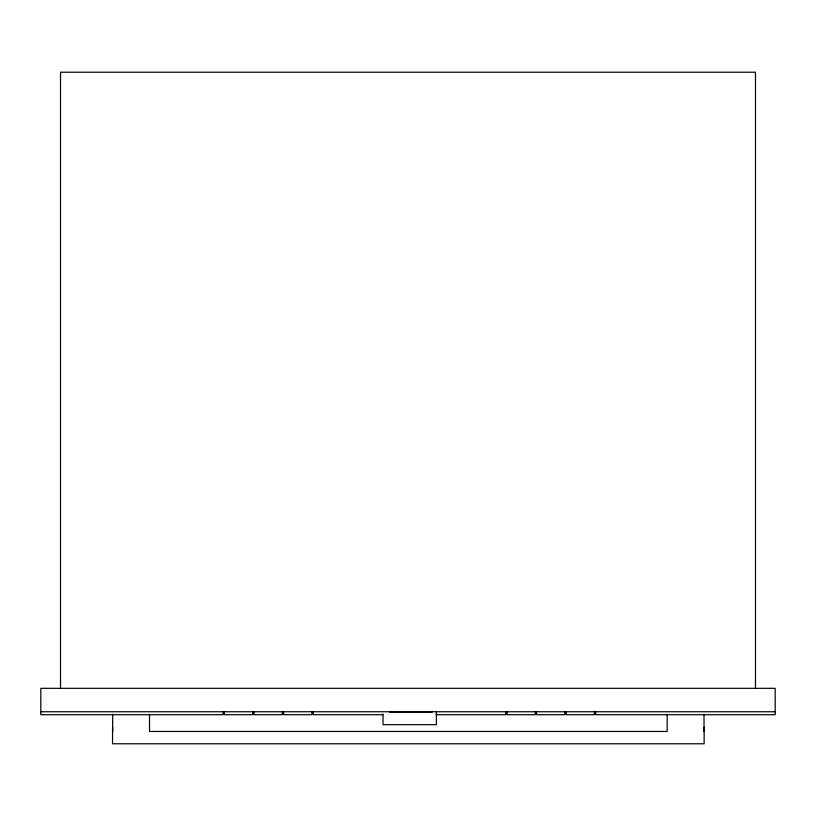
<?xml version="1.0" encoding="UTF-8"?>
<svg xmlns="http://www.w3.org/2000/svg" width="816" height="816" viewBox="0 0 816 816"><rect width="100%" height="100%" fill="white"/><g stroke="black" fill="none" stroke-linecap="round" stroke-linejoin="round"><path stroke-width="1.22" d="M389.64 712.123L432.062 712.042M40.8 711.746L775.2 711.746M382.816 714.694L313.12 714.694L313.12 711.746M436.04 714.694L505.726 714.694L505.726 711.746M755.483 688.327L755.483 72.226L60.517 72.226L60.517 688.327M704.137 727.117L704.137 743.774L112.547 743.774L112.547 727.117M704.014 714.204L704.014 731.585M667.172 714.204L667.172 731.452L149.522 731.452L149.522 714.204M595.68 711.746L595.68 714.694L775.2 714.694L775.2 688.327L40.8 688.327L40.8 714.694L223.166 714.694L223.166 711.746M594.446 711.746L594.446 714.694L566.11 714.694L566.11 711.746M564.876 711.746L564.876 714.694L536.54 714.694L536.54 711.746M535.306 711.746L535.306 714.694L506.96 714.694L506.96 711.746M436.407 711.746L436.407 724.679L383.041 724.679L383.041 714.092M311.885 711.746L311.885 714.694L283.55 714.694L283.55 711.746M282.316 711.746L282.316 714.694L253.97 714.694L253.97 711.746M252.736 711.746L252.736 714.694L224.4 714.694L224.4 711.746M112.669 714.204L112.669 731.585"/></g></svg>
